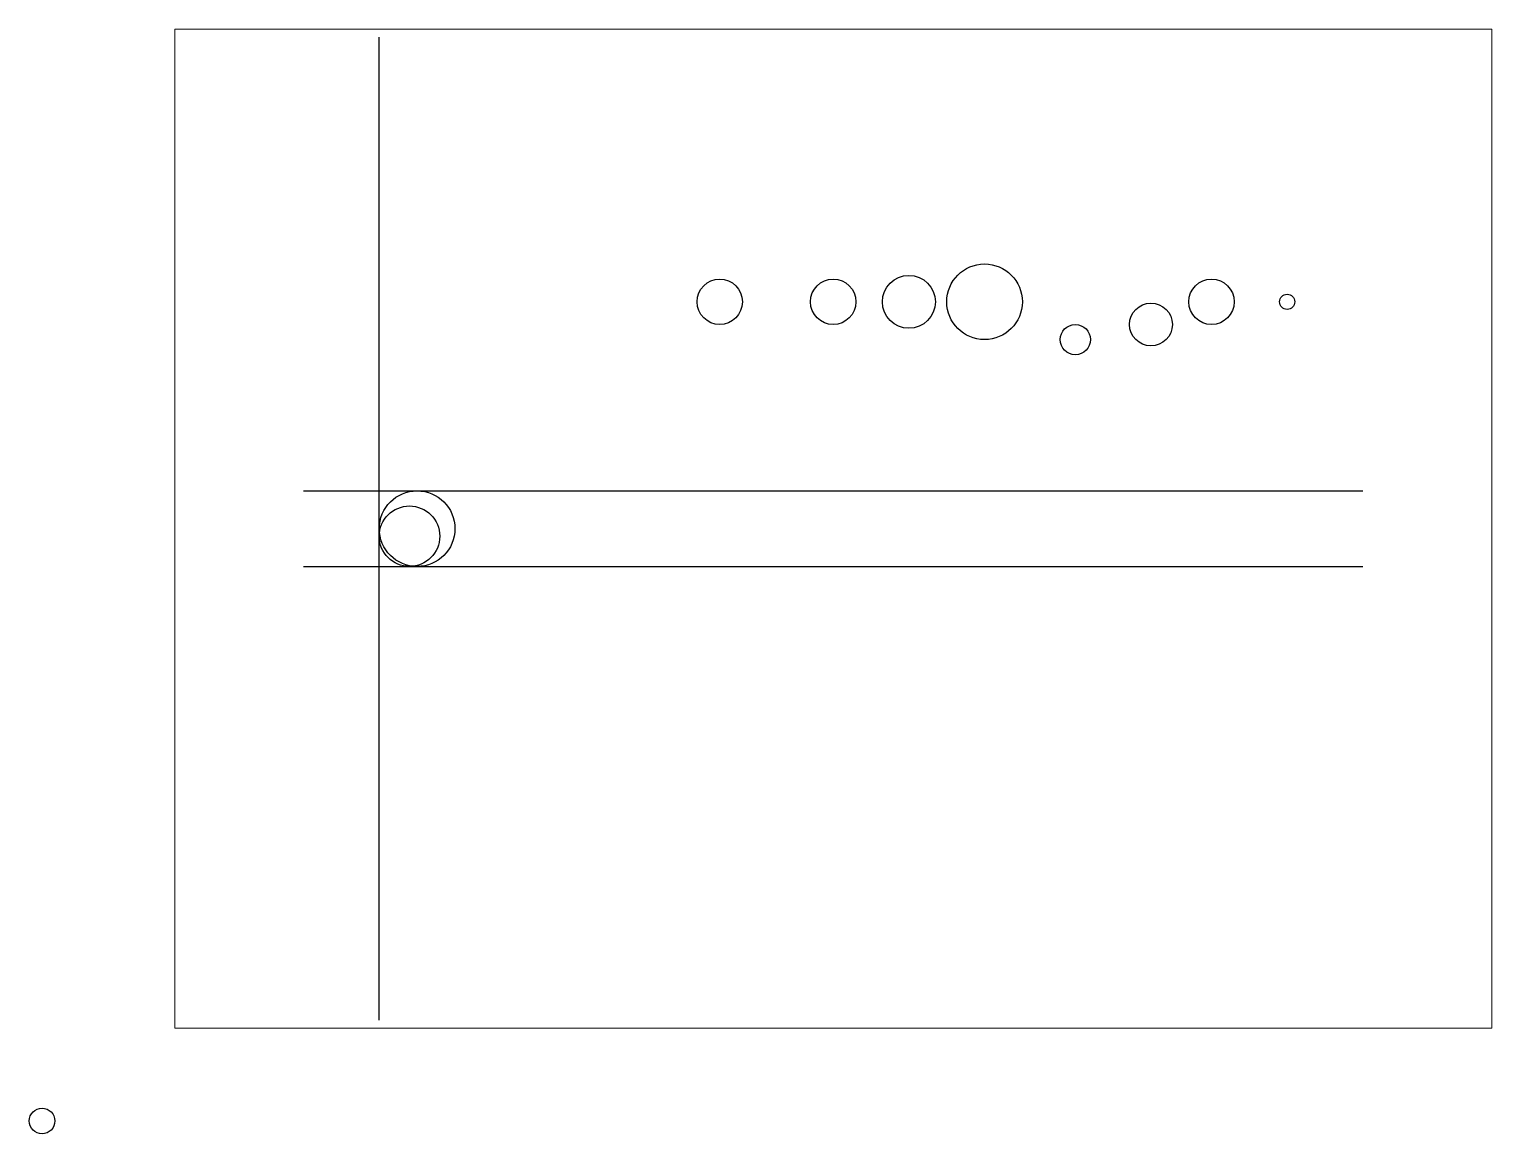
# Paper-space layout 'Layout1' of a CAD drawing. Header units: millimetres. Extents: x 3 to 231, y 3 to 176.
# The model-space entities are those that its viewports show. They can reach past a viewport. Long polylines and large blocks are cut down to what shows.
import ezdxf

# ---------------------------------------------------------------- set-up
doc = ezdxf.new("R2010")
doc.units = ezdxf.units.MM

msp = doc.modelspace()

# ---------------------------------------------------------------- linework, layer by layer
for p, q in [((-40, -90), (-40, 40)), ((-50, -20), (90, -20)), ((-50, -30), (90, -30))]:
    msp.add_line(p, q)
for centre, radius in [((40, 5), 5), ((5, 5), 3), ((20, 5), 3), ((30, 5), 3.5), ((70, 5, 2), 3), ((80, 5), 1), ((62, 2), 2.83), ((52, 0), 2), ((-35, -25), 5), ((-36, -26), 4)]:
    msp.add_circle(centre, radius)

psp = doc.layouts.get("Layout1")

# ---------------------------------------------------------------- linework, layer by layer
psp.add_circle((5, 5), 2)

# ---------------------------------------------------------------- viewports
at = {"layer": '0'}
psp.add_viewport(center=(128.5, 97.5), size=(205.6, 156), view_center_point=(20, -25), view_height=132.0856, dxfattribs=at)

doc.saveas('drawing.dxf')
